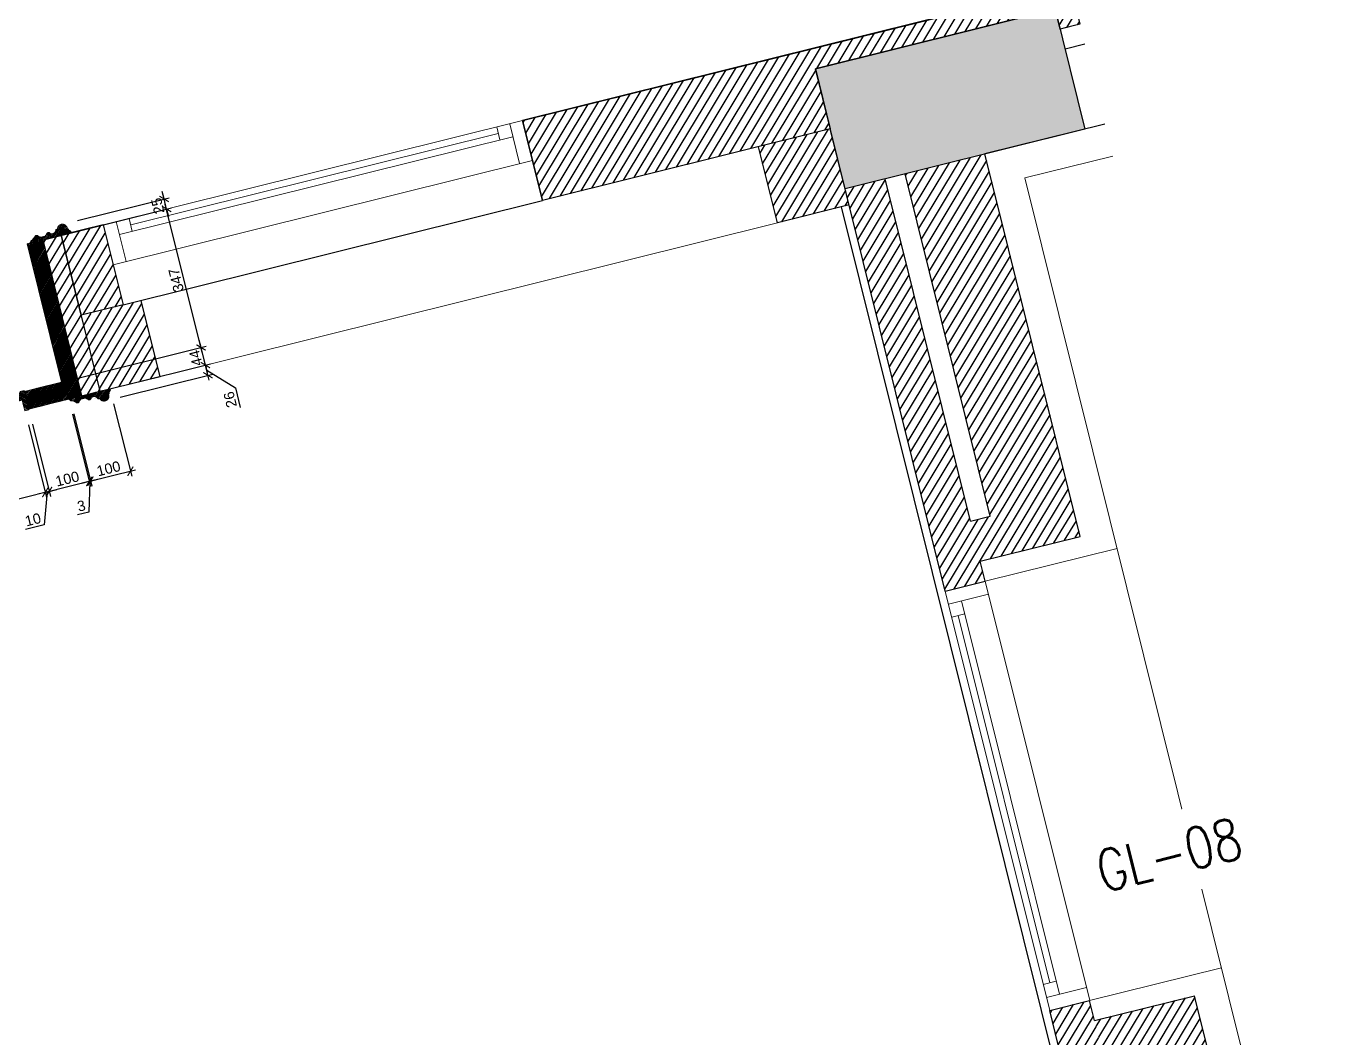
# Model space of a CAD drawing. Header units: inches. Extents: x 122939 to 389145, y 29603 to 574065.
# Drawn here: x 328698 to 331855, y 500037 to 502496 of the extents above; entities that cross this region are included whole.
import ezdxf
from ezdxf.enums import TextEntityAlignment as Align

# ---------------------------------------------------------------- set-up
doc = ezdxf.new("R2010")
doc.units = ezdxf.units.IN
doc.header["$MEASUREMENT"] = 0
doc.set_wipeout_variables(frame=1)
for name, color, linetype, lineweight in [('A-GLAZ', 134, 'Continuous', 18), ('A-GLAZ-IDEN', 3, 'Continuous', 18), ('A-WALL-TILE', 8, 'Continuous', 9), ('GRC', 41, 'Continuous', 0), ('GRC Hatch', 253, 'Continuous', 0)]:
    doc.layers.add(name, color=color, linetype=linetype, lineweight=lineweight)
for name, color, linetype in [('A-Plaster', 2, 'Continuous'), ('A-WALL', 7, 'Continuous'), ('column', 3, 'Continuous'), ('CQ Wall hatch_CHB', 8, 'Continuous'), ('DETAIL', 1, 'Continuous')]:
    doc.layers.add(name, color=color, linetype=linetype)
doc.styles.add('DA-dim', font='arial.ttf')
doc.styles.add('TXT2', font='romans.shx', dxfattribs={"width": 0.9})
doc.dimstyles.new('DA-10', dxfattribs={"dimtxt": 25, "dimasz": 18.75, "dimexe": 12.5, "dimexo": 37.5, "dimgap": 6.25, "dimtad": 1, "dimdec": 0, "dimdsep": 46, "dimtxsty": 'DA-dim', "dimblk": 'ARCHTICK', "dimcen": 0, "dimdle": 12.5, "dimadec": 0, "dimazin": 0, "dimtfac": 1, "dimtdec": 0, "dimtix": 1, "dimtmove": 2, "dimatfit": 3, "dimfxl": 1, "dimarcsym": 0})
pattern_1 = [(225, (-40481.279, -100842.32), (13.258252, -13.258252), [])]
pattern_2 = [(135, (-4101.4994, -5827.568), (-1.76776695, -1.76776695), [])]

# ---------------------------------------------------------------- blocks, each defined once
blk = doc.blocks.new('TAG-WIN')
at = {"color": 1}
blk.add_wipeout([(-3.341, 0), (3.341, 0), (4.504, 2.013), (3.341, 4), (-3.341, 4), (-4.496, 2)], dxfattribs=at)
at = {"color": 2, "style": 'TXT2', "width": 0.8}
blk.add_attdef('AW01', text='', height=2, dxfattribs=at).set_placement((0, 2), align=Align.MIDDLE)
blk = doc.blocks.new('A$C419e398c')
at = {"lineweight": 0}
h = blk.add_hatch(dxfattribs=at)
h.set_pattern_fill('ANSI31', color=8, scale=20)
h.set_pattern_definition([(45, (-3359.5162, -5827.568), (-1.76776695, 1.76776695), [])])
h.paths.add_polyline_path([(3376.7, 380.3), (3378.7, 380.3, 0.414214), (3386.7, 372.3), (3386.7, 370.3), (3396.7, 370.3), (3396.7, 418.3), (3386.7, 418.3), (3386.7, 391.3), (3376.7, 391.3)])
h = blk.add_hatch(dxfattribs=at)
h.set_pattern_fill('ANSI31', color=8, scale=20, angle=90)
h.set_pattern_definition(pattern_2)
h.paths.add_polyline_path([(3496.7, 416.3), (3396.7, 416.3), (3396.7, 372.3), (3496.7, 372.3)])
h = blk.add_hatch(dxfattribs=at)
h.set_pattern_fill('ANSI31', color=8, scale=20, angle=90)
h.set_pattern_definition(pattern_2)
h.paths.add_polyline_path([(3530, 416.3), (3496.7, 416.3), (3496.7, 372.3), (3490, 372.3), (3490, 25.6), (3530, 25.6)])
h = blk.add_hatch(dxfattribs=at)
h.set_pattern_fill('ANSI31', color=8, scale=20, angle=90)
h.set_pattern_definition(pattern_2)
edge = h.paths.add_edge_path()
edge.add_line((3500, 421.1), (3500, 416.3))
edge.add_line((3500, 416.3), (3600, 416.3))
edge.add_line((3600, 416.3), (3600, 420.9))
edge.add_line((3600, 420.9), (3599.9, 420.9))
edge.add_line((3599.9, 420.9), (3599.8, 420.9))
edge.add_line((3599.8, 420.9), (3599.7, 420.9))
edge.add_line((3599.7, 420.9), (3599.6, 420.9))
edge.add_line((3599.6, 420.9), (3599.5, 420.9))
edge.add_line((3599.5, 420.9), (3599.4, 420.9))
edge.add_line((3599.4, 420.9), (3599.3, 421))
edge.add_line((3599.3, 421), (3599.2, 421))
edge.add_line((3599.2, 421), (3599.1, 421))
edge.add_line((3599.1, 421), (3598.9, 421.1))
edge.add_line((3598.9, 421.1), (3598.8, 421.1))
edge.add_line((3598.8, 421.1), (3598.7, 421.2))
edge.add_line((3598.7, 421.2), (3598.6, 421.2))
edge.add_line((3598.6, 421.2), (3598.5, 421.3))
edge.add_line((3598.5, 421.3), (3598.4, 421.3))
edge.add_line((3598.4, 421.3), (3598.3, 421.4))
edge.add_line((3598.3, 421.4), (3598.2, 421.4))
edge.add_line((3598.2, 421.4), (3598.1, 421.5))
edge.add_line((3598.1, 421.5), (3598.1, 421.6))
edge.add_line((3598.1, 421.6), (3598, 421.7))
edge.add_line((3598, 421.7), (3597.9, 421.7))
edge.add_line((3597.9, 421.7), (3597.8, 421.8))
edge.add_line((3597.8, 421.8), (3597.7, 421.9))
edge.add_line((3597.7, 421.9), (3597.6, 422))
edge.add_line((3597.6, 422), (3597.5, 422.1))
edge.add_line((3597.5, 422.1), (3597.4, 422.2))
edge.add_line((3597.4, 422.2), (3597.3, 422.3))
edge.add_line((3597.3, 422.3), (3597.2, 422.4))
edge.add_line((3597.2, 422.4), (3597.2, 422.5))
edge.add_line((3597.2, 422.5), (3597.1, 422.6))
edge.add_line((3597.1, 422.6), (3597, 422.7))
edge.add_line((3597, 422.7), (3596.9, 422.8))
edge.add_line((3596.9, 422.8), (3596.9, 422.9))
edge.add_line((3596.9, 422.9), (3596.8, 423))
edge.add_line((3596.8, 423), (3596.7, 423.1))
edge.add_line((3596.7, 423.1), (3596.6, 423.3))
edge.add_line((3596.6, 423.3), (3596.6, 423.4))
edge.add_line((3596.6, 423.4), (3596.5, 423.5))
edge.add_line((3596.5, 423.5), (3596.5, 423.7))
edge.add_line((3596.5, 423.7), (3596.4, 423.8))
edge.add_line((3596.4, 423.8), (3596.3, 423.9))
edge.add_line((3596.3, 423.9), (3596.3, 424.1))
edge.add_line((3596.3, 424.1), (3596.2, 424.2))
edge.add_line((3596.2, 424.2), (3596.2, 424.3))
edge.add_line((3596.2, 424.3), (3596.1, 424.5))
edge.add_line((3596.1, 424.5), (3596.1, 424.6))
edge.add_line((3596.1, 424.6), (3596, 424.8))
edge.add_line((3596, 424.8), (3596, 424.9))
edge.add_line((3596, 424.9), (3596, 425.1))
edge.add_line((3596, 425.1), (3595.9, 425.2))
edge.add_line((3595.9, 425.2), (3595.9, 425.4))
edge.add_line((3595.9, 425.4), (3595.9, 425.5))
edge.add_line((3595.9, 425.5), (3595.8, 425.7))
edge.add_line((3595.8, 425.7), (3595.8, 425.8))
edge.add_line((3595.8, 425.8), (3595.8, 426))
edge.add_line((3595.8, 426), (3595.7, 426.1))
edge.add_line((3595.7, 426.1), (3595.7, 426.3))
edge.add_line((3595.7, 426.3), (3595.7, 426.5))
edge.add_line((3595.7, 426.5), (3595.7, 426.6))
edge.add_line((3595.7, 426.6), (3595.7, 426.8))
edge.add_line((3595.7, 426.8), (3595.7, 426.9))
edge.add_line((3595.7, 426.9), (3595.7, 427.1))
edge.add_line((3595.7, 427.1), (3595.7, 427.3))
edge.add_line((3595.7, 427.3), (3595.7, 427.4))
edge.add_line((3595.7, 427.4), (3593.3, 427.4))
edge.add_arc((3581.8, 430), 11.9, 347.2836, 526.0538)
edge.add_line((3570.2, 432.9), (3566.1, 432.9))
edge.add_arc((3555.4, 436), 11.2, 247.5451, 343.884, ccw=False)
edge.add_arc((3546, 425.1), 5.15, 6.0441, 173.9557)
edge.add_line((3540.9, 425.7), (3538.5, 425.7))
edge.add_line((3538.5, 425.7), (3538.5, 425.5))
edge.add_line((3538.5, 425.5), (3538.4, 425.3))
edge.add_line((3538.4, 425.3), (3538.4, 425))
edge.add_line((3538.4, 425), (3538.3, 424.8))
edge.add_line((3538.3, 424.8), (3538.2, 424.7))
edge.add_line((3538.2, 424.7), (3538.2, 424.5))
edge.add_line((3538.2, 424.5), (3538, 424.3))
edge.add_line((3538, 424.3), (3537.9, 424.1))
edge.add_line((3537.9, 424.1), (3537.8, 424))
edge.add_line((3537.8, 424), (3537.6, 423.8))
edge.add_line((3537.6, 423.8), (3537.5, 423.7))
edge.add_line((3537.5, 423.7), (3537.3, 423.6))
edge.add_line((3537.3, 423.6), (3537.1, 423.5))
edge.add_line((3537.1, 423.5), (3536.9, 423.4))
edge.add_line((3536.9, 423.4), (3536.7, 423.4))
edge.add_line((3536.7, 423.4), (3536.5, 423.3))
edge.add_line((3536.5, 423.3), (3536.3, 423.3))
edge.add_line((3536.3, 423.3), (3536.1, 423.3))
edge.add_line((3536.1, 423.3), (3526.1, 423.3))
edge.add_line((3526.1, 423.3), (3525.9, 423.3))
edge.add_line((3525.9, 423.3), (3525.7, 423.3))
edge.add_line((3525.7, 423.3), (3525.5, 423.4))
edge.add_line((3525.5, 423.4), (3525.3, 423.4))
edge.add_line((3525.3, 423.4), (3525.1, 423.5))
edge.add_line((3525.1, 423.5), (3524.9, 423.6))
edge.add_line((3524.9, 423.6), (3524.7, 423.7))
edge.add_line((3524.7, 423.7), (3524.6, 423.8))
edge.add_line((3524.6, 423.8), (3524.4, 424))
edge.add_line((3524.4, 424), (3524.3, 424.1))
edge.add_line((3524.3, 424.1), (3524.2, 424.3))
edge.add_line((3524.2, 424.3), (3524.1, 424.5))
edge.add_line((3524.1, 424.5), (3524, 424.7))
edge.add_line((3524, 424.7), (3523.9, 424.8))
edge.add_line((3523.9, 424.8), (3523.8, 425))
edge.add_line((3523.8, 425), (3523.8, 425.3))
edge.add_line((3523.8, 425.3), (3523.7, 425.5))
edge.add_line((3523.7, 425.5), (3523.7, 425.7))
edge.add_line((3523.7, 425.7), (3521.4, 425.7))
edge.add_line((3521.4, 425.7), (3521.3, 426))
edge.add_line((3521.3, 426), (3521.3, 426.3))
edge.add_line((3521.3, 426.3), (3521.2, 426.6))
edge.add_line((3521.2, 426.6), (3521.1, 426.9))
edge.add_line((3521.1, 426.9), (3521, 427.2))
edge.add_line((3521, 427.2), (3520.8, 427.5))
edge.add_line((3520.8, 427.5), (3520.7, 427.8))
edge.add_line((3520.7, 427.8), (3520.5, 428))
edge.add_line((3520.5, 428), (3520.3, 428.3))
edge.add_line((3520.3, 428.3), (3520, 428.6))
edge.add_line((3520, 428.6), (3519.8, 428.8))
edge.add_line((3519.8, 428.8), (3519.6, 429.1))
edge.add_line((3519.6, 429.1), (3519.3, 429.3))
edge.add_line((3519.3, 429.3), (3519, 429.5))
edge.add_line((3519, 429.5), (3518.7, 429.6))
edge.add_line((3518.7, 429.6), (3518.4, 429.8))
edge.add_line((3518.4, 429.8), (3518.1, 429.9))
edge.add_line((3518.1, 429.9), (3517.8, 430))
edge.add_line((3517.8, 430), (3517.5, 430.1))
edge.add_line((3517.5, 430.1), (3517.2, 430.2))
edge.add_line((3517.2, 430.2), (3516.8, 430.2))
edge.add_line((3516.8, 430.2), (3516.5, 430.3))
edge.add_line((3516.5, 430.3), (3516.2, 430.3))
edge.add_line((3516.2, 430.3), (3515.9, 430.3))
edge.add_line((3515.9, 430.3), (3515.6, 430.2))
edge.add_line((3515.6, 430.2), (3515.3, 430.2))
edge.add_line((3515.3, 430.2), (3515, 430.1))
edge.add_line((3515, 430.1), (3514.7, 430))
edge.add_line((3514.7, 430), (3514.4, 429.9))
edge.add_line((3514.4, 429.9), (3514.1, 429.8))
edge.add_line((3514.1, 429.8), (3513.8, 429.6))
edge.add_line((3513.8, 429.6), (3513.5, 429.5))
edge.add_line((3513.5, 429.5), (3513.2, 429.3))
edge.add_line((3513.2, 429.3), (3512.9, 429.1))
edge.add_line((3512.9, 429.1), (3512.7, 428.8))
edge.add_line((3512.7, 428.8), (3512.4, 428.6))
edge.add_line((3512.4, 428.6), (3512.2, 428.3))
edge.add_line((3512.2, 428.3), (3512, 428))
edge.add_line((3512, 428), (3511.8, 427.8))
edge.add_line((3511.8, 427.8), (3511.7, 427.5))
edge.add_line((3511.7, 427.5), (3511.5, 427.2))
edge.add_line((3511.5, 427.2), (3511.4, 426.9))
edge.add_line((3511.4, 426.9), (3511.3, 426.6))
edge.add_line((3511.3, 426.6), (3511.2, 426.3))
edge.add_line((3511.2, 426.3), (3511.2, 426))
edge.add_line((3511.2, 426), (3511.1, 425.7))
edge.add_line((3511.1, 425.7), (3508.7, 425.7))
edge.add_line((3508.7, 425.7), (3508.4, 425.2))
edge.add_line((3508.4, 425.2), (3508, 424.7))
edge.add_line((3508, 424.7), (3507.6, 424.3))
edge.add_line((3507.6, 424.3), (3507.2, 423.9))
edge.add_line((3507.2, 423.9), (3506.7, 423.5))
edge.add_line((3506.7, 423.5), (3506.2, 423.1))
edge.add_line((3506.2, 423.1), (3505.7, 422.8))
edge.add_line((3505.7, 422.8), (3505.2, 422.5))
edge.add_line((3505.2, 422.5), (3504.6, 422.2))
edge.add_line((3504.6, 422.2), (3504.1, 422))
edge.add_line((3504.1, 422), (3503.5, 421.7))
edge.add_line((3503.5, 421.7), (3502.9, 421.6))
edge.add_line((3502.9, 421.6), (3502.3, 421.4))
edge.add_line((3502.3, 421.4), (3501.8, 421.3))
edge.add_line((3501.8, 421.3), (3501.2, 421.2))
edge.add_line((3501.2, 421.2), (3500.6, 421.2))
edge.add_line((3500.6, 421.2), (3500, 421.1))
h = blk.add_hatch(dxfattribs=at)
h.set_pattern_fill('ANSI31', color=8, scale=20, angle=90)
h.set_pattern_definition([(135, (-4101.4994, -5586.887), (-1.76776695, -1.76776695), [])])
edge = h.paths.add_edge_path()
edge.add_line((3500, 20.8), (3500, 25.6))
edge.add_line((3500, 25.6), (3600, 25.6))
edge.add_line((3600, 25.6), (3600, 21))
edge.add_line((3600, 21), (3599.9, 21))
edge.add_line((3599.9, 21), (3599.8, 21))
edge.add_line((3599.8, 21), (3599.7, 21))
edge.add_line((3599.7, 21), (3599.6, 21))
edge.add_line((3599.6, 21), (3599.5, 21))
edge.add_line((3599.5, 21), (3599.4, 21))
edge.add_line((3599.4, 21), (3599.3, 20.9))
edge.add_line((3599.3, 20.9), (3599.2, 20.9))
edge.add_line((3599.2, 20.9), (3599, 20.9))
edge.add_line((3599, 20.9), (3598.9, 20.8))
edge.add_line((3598.9, 20.8), (3598.8, 20.8))
edge.add_line((3598.8, 20.8), (3598.7, 20.7))
edge.add_line((3598.7, 20.7), (3598.6, 20.7))
edge.add_line((3598.6, 20.7), (3598.5, 20.6))
edge.add_line((3598.5, 20.6), (3598.4, 20.6))
edge.add_line((3598.4, 20.6), (3598.3, 20.5))
edge.add_line((3598.3, 20.5), (3598.2, 20.5))
edge.add_line((3598.2, 20.5), (3598.1, 20.4))
edge.add_line((3598.1, 20.4), (3598, 20.3))
edge.add_line((3598, 20.3), (3598, 20.3))
edge.add_line((3598, 20.3), (3597.9, 20.2))
edge.add_line((3597.9, 20.2), (3597.8, 20.1))
edge.add_line((3597.8, 20.1), (3597.7, 20))
edge.add_line((3597.7, 20), (3597.6, 19.9))
edge.add_line((3597.6, 19.9), (3597.5, 19.8))
edge.add_line((3597.5, 19.8), (3597.4, 19.7))
edge.add_line((3597.4, 19.7), (3597.3, 19.6))
edge.add_line((3597.3, 19.6), (3597.2, 19.5))
edge.add_line((3597.2, 19.5), (3597.2, 19.4))
edge.add_line((3597.2, 19.4), (3597.1, 19.3))
edge.add_line((3597.1, 19.3), (3597, 19.2))
edge.add_line((3597, 19.2), (3596.9, 19.1))
edge.add_line((3596.9, 19.1), (3596.9, 19))
edge.add_line((3596.9, 19), (3596.8, 18.9))
edge.add_line((3596.8, 18.9), (3596.7, 18.8))
edge.add_line((3596.7, 18.8), (3596.6, 18.6))
edge.add_line((3596.6, 18.6), (3596.6, 18.5))
edge.add_line((3596.6, 18.5), (3596.5, 18.4))
edge.add_line((3596.5, 18.4), (3596.5, 18.3))
edge.add_line((3596.5, 18.3), (3596.4, 18.1))
edge.add_line((3596.4, 18.1), (3596.3, 18))
edge.add_line((3596.3, 18), (3596.3, 17.8))
edge.add_line((3596.3, 17.8), (3596.2, 17.7))
edge.add_line((3596.2, 17.7), (3596.2, 17.6))
edge.add_line((3596.2, 17.6), (3596.1, 17.4))
edge.add_line((3596.1, 17.4), (3596.1, 17.3))
edge.add_line((3596.1, 17.3), (3596, 17.1))
edge.add_line((3596, 17.1), (3596, 17))
edge.add_line((3596, 17), (3596, 16.8))
edge.add_line((3596, 16.8), (3595.9, 16.7))
edge.add_line((3595.9, 16.7), (3595.9, 16.5))
edge.add_line((3595.9, 16.5), (3595.8, 16.4))
edge.add_line((3595.8, 16.4), (3595.8, 16.2))
edge.add_line((3595.8, 16.2), (3595.8, 16.1))
edge.add_line((3595.8, 16.1), (3595.8, 15.9))
edge.add_line((3595.8, 15.9), (3595.7, 15.8))
edge.add_line((3595.7, 15.8), (3595.7, 15.6))
edge.add_line((3595.7, 15.6), (3595.7, 15.4))
edge.add_line((3595.7, 15.4), (3595.7, 15.3))
edge.add_line((3595.7, 15.3), (3595.7, 15.1))
edge.add_line((3595.7, 15.1), (3595.7, 15))
edge.add_line((3595.7, 15), (3595.7, 14.8))
edge.add_line((3595.7, 14.8), (3595.7, 14.7))
edge.add_line((3595.7, 14.7), (3595.7, 14.5))
edge.add_line((3595.7, 14.5), (3593.3, 14.5))
edge.add_arc((3581.8, 11.9), 11.9, -166.054, 12.7162, ccw=False)
edge.add_line((3570.2, 9), (3566.1, 9))
edge.add_arc((3555.4, 5.9), 11.2, 16.1158, 112.4547)
edge.add_arc((3546, 16.8), 5.15, 186.0441, 353.9557, ccw=False)
edge.add_line((3540.8, 16.2), (3538.5, 16.2))
edge.add_line((3538.5, 16.2), (3538.5, 16.4))
edge.add_line((3538.5, 16.4), (3538.4, 16.7))
edge.add_line((3538.4, 16.7), (3538.4, 16.9))
edge.add_line((3538.4, 16.9), (3538.3, 17.1))
edge.add_line((3538.3, 17.1), (3538.2, 17.3))
edge.add_line((3538.2, 17.3), (3538.2, 17.4))
edge.add_line((3538.2, 17.4), (3538, 17.6))
edge.add_line((3538, 17.6), (3537.9, 17.8))
edge.add_line((3537.9, 17.8), (3537.8, 17.9))
edge.add_line((3537.8, 17.9), (3537.6, 18.1))
edge.add_line((3537.6, 18.1), (3537.5, 18.2))
edge.add_line((3537.5, 18.2), (3537.3, 18.3))
edge.add_line((3537.3, 18.3), (3537.1, 18.4))
edge.add_line((3537.1, 18.4), (3536.9, 18.5))
edge.add_line((3536.9, 18.5), (3536.7, 18.5))
edge.add_line((3536.7, 18.5), (3536.5, 18.6))
edge.add_line((3536.5, 18.6), (3536.3, 18.6))
edge.add_line((3536.3, 18.6), (3536.1, 18.6))
edge.add_line((3536.1, 18.6), (3526.1, 18.6))
edge.add_line((3526.1, 18.6), (3525.9, 18.6))
edge.add_line((3525.9, 18.6), (3525.7, 18.6))
edge.add_line((3525.7, 18.6), (3525.5, 18.5))
edge.add_line((3525.5, 18.5), (3525.3, 18.5))
edge.add_line((3525.3, 18.5), (3525.1, 18.4))
edge.add_line((3525.1, 18.4), (3524.9, 18.3))
edge.add_line((3524.9, 18.3), (3524.7, 18.2))
edge.add_line((3524.7, 18.2), (3524.6, 18.1))
edge.add_line((3524.6, 18.1), (3524.4, 17.9))
edge.add_line((3524.4, 17.9), (3524.3, 17.8))
edge.add_line((3524.3, 17.8), (3524.2, 17.6))
edge.add_line((3524.2, 17.6), (3524.1, 17.4))
edge.add_line((3524.1, 17.4), (3524, 17.3))
edge.add_line((3524, 17.3), (3523.9, 17.1))
edge.add_line((3523.9, 17.1), (3523.8, 16.9))
edge.add_line((3523.8, 16.9), (3523.8, 16.7))
edge.add_line((3523.8, 16.7), (3523.7, 16.4))
edge.add_line((3523.7, 16.4), (3523.7, 16.2))
edge.add_line((3523.7, 16.2), (3521.4, 16.2))
edge.add_line((3521.4, 16.2), (3521.3, 15.9))
edge.add_line((3521.3, 15.9), (3521.3, 15.6))
edge.add_line((3521.3, 15.6), (3521.2, 15.3))
edge.add_line((3521.2, 15.3), (3521.1, 15))
edge.add_line((3521.1, 15), (3521, 14.7))
edge.add_line((3521, 14.7), (3520.8, 14.4))
edge.add_line((3520.8, 14.4), (3520.7, 14.1))
edge.add_line((3520.7, 14.1), (3520.5, 13.9))
edge.add_line((3520.5, 13.9), (3520.3, 13.6))
edge.add_line((3520.3, 13.6), (3520, 13.3))
edge.add_line((3520, 13.3), (3519.8, 13.1))
edge.add_line((3519.8, 13.1), (3519.6, 12.8))
edge.add_line((3519.6, 12.8), (3519.3, 12.6))
edge.add_line((3519.3, 12.6), (3519, 12.4))
edge.add_line((3519, 12.4), (3518.7, 12.3))
edge.add_line((3518.7, 12.3), (3518.4, 12.1))
edge.add_line((3518.4, 12.1), (3518.1, 12))
edge.add_line((3518.1, 12), (3517.8, 11.9))
edge.add_line((3517.8, 11.9), (3517.5, 11.8))
edge.add_line((3517.5, 11.8), (3517.2, 11.7))
edge.add_line((3517.2, 11.7), (3516.8, 11.7))
edge.add_line((3516.8, 11.7), (3516.5, 11.6))
edge.add_line((3516.5, 11.6), (3516.2, 11.6))
edge.add_line((3516.2, 11.6), (3515.9, 11.6))
edge.add_line((3515.9, 11.6), (3515.6, 11.7))
edge.add_line((3515.6, 11.7), (3515.3, 11.7))
edge.add_line((3515.3, 11.7), (3515, 11.8))
edge.add_line((3515, 11.8), (3514.7, 11.9))
edge.add_line((3514.7, 11.9), (3514.4, 12))
edge.add_line((3514.4, 12), (3514.1, 12.1))
edge.add_line((3514.1, 12.1), (3513.8, 12.3))
edge.add_line((3513.8, 12.3), (3513.5, 12.4))
edge.add_line((3513.5, 12.4), (3513.2, 12.6))
edge.add_line((3513.2, 12.6), (3512.9, 12.8))
edge.add_line((3512.9, 12.8), (3512.7, 13.1))
edge.add_line((3512.7, 13.1), (3512.4, 13.3))
edge.add_line((3512.4, 13.3), (3512.2, 13.6))
edge.add_line((3512.2, 13.6), (3512, 13.9))
edge.add_line((3512, 13.9), (3511.8, 14.1))
edge.add_line((3511.8, 14.1), (3511.7, 14.4))
edge.add_line((3511.7, 14.4), (3511.5, 14.7))
edge.add_line((3511.5, 14.7), (3511.4, 15))
edge.add_line((3511.4, 15), (3511.3, 15.3))
edge.add_line((3511.3, 15.3), (3511.2, 15.6))
edge.add_line((3511.2, 15.6), (3511.1, 15.9))
edge.add_line((3511.1, 15.9), (3511.1, 16.2))
edge.add_line((3511.1, 16.2), (3508.7, 16.2))
edge.add_line((3508.7, 16.2), (3508.4, 16.7))
edge.add_line((3508.4, 16.7), (3508, 17.2))
edge.add_line((3508, 17.2), (3507.6, 17.6))
edge.add_line((3507.6, 17.6), (3507.2, 18))
edge.add_line((3507.2, 18), (3506.7, 18.4))
edge.add_line((3506.7, 18.4), (3506.2, 18.8))
edge.add_line((3506.2, 18.8), (3505.7, 19.1))
edge.add_line((3505.7, 19.1), (3505.2, 19.4))
edge.add_line((3505.2, 19.4), (3504.6, 19.7))
edge.add_line((3504.6, 19.7), (3504.1, 19.9))
edge.add_line((3504.1, 19.9), (3503.5, 20.2))
edge.add_line((3503.5, 20.2), (3502.9, 20.3))
edge.add_line((3502.9, 20.3), (3502.3, 20.5))
edge.add_line((3502.3, 20.5), (3501.8, 20.6))
edge.add_line((3501.8, 20.6), (3501.2, 20.7))
edge.add_line((3501.2, 20.7), (3500.6, 20.7))
edge.add_line((3500.6, 20.7), (3500, 20.8))
at = {"color": 0, "lineweight": -2, "elevation": 0}
blk.add_lwpolyline([(3386.7, 418.3), (3396.7, 418.3), (3396.7, 370.3), (3386.7, 370.3), (3386.7, 372.3, -0.414214), (3378.7, 380.3), (3376.7, 380.3), (3376.7, 391.3), (3386.7, 391.3), (3386.7, 418.3)], format="xyb", dxfattribs=at)
for points in [[(3496.7, 416.3), (3396.7, 416.3), (3396.7, 372.3), (3496.7, 372.3), (3496.7, 416.3)], [(3530, 416.3), (3496.7, 416.3), (3496.7, 372.3), (3490, 372.3), (3490, 25.6), (3530, 25.6), (3530, 416.3)]]:
    blk.add_lwpolyline(points, dxfattribs=at)
at = {"color": 0, "lineweight": -2}
for points in [[(3593.3, 427.4, 0), (3594.3, 431.5, 0), (3592.5, 438, 0), (3586.5, 441.1, 0), (3584.5, 441.6, 0), (3577.8, 443.2, 0), (3571.9, 439.6, 0), (3570.2, 432.9, 0), (3568.9, 432.9, 0), (3567.5, 432.9, 0), (3566.1, 432.9, 0), (3565.2, 429.8, 0), (3563.1, 427.3, 0), (3560.2, 425.9, 0), (3557.3, 424.5, 0), (3554.1, 424.4, 0), (3551.1, 425.7, 0), (3550.8, 428.4, 0), (3548.7, 430.3, 0), (3546, 430.3, 0), (3543.2, 430.3, 0), (3541.1, 428.4, 0), (3540.8, 425.7, 0), (3540.1, 425.7, 0), (3539.3, 425.7, 0), (3538.5, 425.7, 0), (3538.5, 425, 0), (3538.2, 424.4, 0), (3537.8, 424, 0), (3537.3, 423.5, 0), (3536.7, 423.3, 0), (3536.1, 423.3, 0), (3532.8, 423.3, 0), (3529.4, 423.3, 0), (3526.1, 423.3, 0), (3525.5, 423.3, 0), (3524.9, 423.5, 0), (3524.4, 424, 0), (3524, 424.4, 0), (3523.7, 425, 0), (3523.7, 425.7, 0), (3522.9, 425.7, 0), (3522.2, 425.7, 0), (3521.4, 425.7, 0), (3521.1, 428.4, 0), (3519, 430.3, 0), (3516.2, 430.3, 0), (3513.5, 430.3, 0), (3511.4, 428.4, 0), (3511.1, 425.7, 0), (3510.3, 425.7, 0), (3509.5, 425.7, 0), (3508.7, 425.7, 0), (3506.7, 422.8, 0), (3503.5, 421.1, 0), (3500, 421.1, 0), (3500, 419.5, 0), (3500, 417.9, 0), (3500, 416.3, 0), (3533.3, 416.3, 0), (3566.7, 416.3, 0), (3600, 416.3, 0), (3600, 417.8, 0), (3600, 419.3, 0), (3600, 420.9, 0), (3597.5, 420.9, 0), (3595.7, 423.6, 0), (3595.7, 427.4, 0), (3594.9, 427.4, 0), (3594.1, 427.4, 0), (3593.3, 427.4, 0)], [(3593.3, 14.5, 0), (3594.3, 10.4, 0), (3592.5, 3.9, 0), (3586.5, 0.8, 0), (3584.5, 0.3, 0), (3577.8, -1.3, 0), (3571.9, 2.3, 0), (3570.2, 9, 0), (3568.9, 9, 0), (3567.5, 9, 0), (3566.1, 9, 0), (3565.2, 12.1, 0), (3563.1, 14.6, 0), (3560.2, 16, 0), (3557.3, 17.4, 0), (3554.1, 17.5, 0), (3551.1, 16.2, 0), (3550.8, 13.5, 0), (3548.7, 11.6, 0), (3546, 11.6, 0), (3543.2, 11.6, 0), (3541.1, 13.5, 0), (3540.8, 16.2, 0), (3540.1, 16.2, 0), (3539.3, 16.2, 0), (3538.5, 16.2, 0), (3538.5, 16.9, 0), (3538.2, 17.5, 0), (3537.8, 17.9, 0), (3537.3, 18.4, 0), (3536.7, 18.6, 0), (3536.1, 18.6, 0), (3532.8, 18.6, 0), (3529.4, 18.6, 0), (3526.1, 18.6, 0), (3525.5, 18.6, 0), (3524.9, 18.4, 0), (3524.4, 17.9, 0), (3524, 17.5, 0), (3523.7, 16.9, 0), (3523.7, 16.2, 0), (3522.9, 16.2, 0), (3522.2, 16.2, 0), (3521.4, 16.2, 0), (3521.1, 13.5, 0), (3519, 11.6, 0), (3516.2, 11.6, 0), (3513.5, 11.6, 0), (3511.4, 13.5, 0), (3511.1, 16.2, 0), (3510.3, 16.2, 0), (3509.5, 16.2, 0), (3508.7, 16.2, 0), (3506.7, 19.1, 0), (3503.5, 20.8, 0), (3500, 20.8, 0), (3500, 22.4, 0), (3500, 24, 0), (3500, 25.6, 0), (3533.3, 25.6, 0), (3566.7, 25.6, 0), (3600, 25.6, 0), (3600, 24.1, 0), (3600, 22.6, 0), (3600, 21, 0), (3597.5, 21, 0), (3595.7, 18.3, 0), (3595.7, 14.5, 0), (3594.9, 14.5, 0), (3594.1, 14.5, 0), (3593.3, 14.5, 0)]]:
    blk.add_rational_spline(points, [1, 0.873715131819, 0.807260537943, 0.933545406124, 1, 0.807260537943, 0.807260537943, 1, 1, 1, 1, 0.941962002808, 0.941962002808, 1, 0.941962002808, 0.941962002808, 1, 0.828935297383, 0.828935297383, 1, 0.828935297383, 0.828935297383, 1, 1, 1, 1, 0.949253021629, 0.949253021629, 1, 0.949253021629, 0.949253021629, 1, 1, 1, 1, 0.949253021629, 0.949253021629, 1, 0.949253021629, 0.949253021629, 1, 1, 1, 1, 0.828935297383, 0.828935297383, 1, 0.828935297383, 0.828935297383, 1, 1, 1, 1, 0.925454229704, 0.925454229704, 1, 1, 1, 1, 1, 1, 1, 1, 1, 1, 0.804737854124, 0.804737854124, 1, 1, 1, 1], degree=3, knots=[0, 0, 0, 0, 1.02217, 1.560065, 1.560065, 1.560065, 3.120129, 3.120129, 3.120129, 7.226599, 7.226599, 7.226599, 8.067314, 8.067314, 8.067314, 8.90803, 8.90803, 8.90803, 10.373334, 10.373334, 10.373334, 11.838639, 11.838639, 11.838639, 12.838639, 12.838639, 12.838639, 13.624038, 13.624038, 13.624038, 14.409436, 14.409436, 14.409436, 15.409436, 15.409436, 15.409436, 16.194834, 16.194834, 16.194834, 16.980232, 16.980232, 16.980232, 17.980232, 17.980232, 17.980232, 19.445537, 19.445537, 19.445537, 20.910842, 20.910842, 20.910842, 21.910842, 21.910842, 21.910842, 22.865691, 22.865691, 22.865691, 23.865691, 23.865691, 23.865691, 24.865691, 24.865691, 24.865691, 25.865691, 25.865691, 25.865691, 27.436487, 27.436487, 27.436487, 28.436487, 28.436487, 28.436487, 28.436487], dxfattribs=at)
blk = doc.blocks.new('floor plan')
at = {"layer": 'CQ Wall hatch_CHB'}
h = blk.add_hatch(dxfattribs=at)
h.set_pattern_fill('ANSI31', color=8, scale=150, angle=166.0286)
h.set_pattern_definition([(225, (-96401.159, -17863.648), (13.258252, -13.258252), [])])
h.paths.add_polyline_path([(-1761.9, -177.9), (-1806.4, -177.9), (-1806.4, -568.6), (-1761.9, -568.6)])
h.paths.add_polyline_path([(1743.6, -177.9), (1698.1, -177.9), (1698.1, -568.6), (1743.6, -568.6), (1743.6, -373.2)])
h = blk.add_hatch(dxfattribs=at)
h.set_pattern_fill('ANSI31', color=8, scale=150, angle=166.0286)
h.set_pattern_definition(pattern_1)
h.paths.add_polyline_path([(1743.6, -177.9), (1848.3, -177.9), (1848.3, -377.9), (1743.6, -377.9)])
h = blk.add_hatch(dxfattribs=at)
h.set_pattern_fill('ANSI31', color=8, scale=150, angle=166.0286)
h.set_pattern_definition(pattern_1)
h.paths.add_polyline_path([(2898.3, -377.9), (2898.3, -177.9), (4268.3, -177.9), (4268.3, -277.9), (4218.3, -277.9), (4218.3, -227.9), (3618.6, -227.9), (3618.3, -377.9)])
h = blk.add_hatch(dxfattribs=at)
h.set_pattern_fill('ANSI31', color=8, scale=150, angle=166.0286)
h.set_pattern_definition([(225, (-89280.896, -17863.65), (13.258252, -13.258252), [])])
h.paths.add_polyline_path([(3438.6, -377.9), (3618.6, -377.9), (3618.6, -568.6), (3438.6, -568.6)])
h = blk.add_hatch(dxfattribs=at)
h.set_pattern_fill('ANSI31', color=8, scale=150, angle=166.0286)
h.set_pattern_definition([(225, (-67260.301, -17863.648), (13.258252, -13.258252), [])])
h.paths.add_polyline_path([(1743.6, -379.2), (1893.6, -379.2), (1893.6, -568.6), (1743.6, -568.6)])
h = blk.add_hatch(dxfattribs=at)
h.set_pattern_fill('ANSI31,_O', color=8, scale=150, angle=166.0286)
h.set_pattern_definition([(225, (-40481.279, -100842.32), (13.258252, -13.258252), [])])
h.paths.add_polyline_path([(3768.6, -1485.5), (3968.6, -1485.5), (3968.6, -527.9), (3768.6, -527.9)])
h.paths.add_polyline_path([(3718.3, -3035.5), (3968.6, -3035.5), (3968.6, -2635.5), (3718.3, -2635.5), (3718.3, -2735.5), (3768.3, -2735.5), (3768.6, -2935.5), (3718.3, -2935.5)])
h.paths.add_polyline_path([(2568.3, -5163.2), (2568.3, -5263.2), (2618.3, -5263.2), (2618.3, -5513.2), (3968.6, -5513.2), (3968.6, -4185.5), (3768.6, -4185.5), (3768.6, -5313.2), (3543.3, -5313.2), (3543.3, -5462.9), (3293.3, -5462.9), (3293.3, -5313.2), (2718.3, -5313.2), (2718.3, -5263.2), (3293.3, -5263.2), (3293.3, -5212.9), (3543.6, -5212.9), (3543.6, -5263.2), (3718.3, -5263.2), (3718.3, -4285.5), (3768.3, -4285.5), (3768.6, -4185.5), (3718.5, -4185.5), (3718.6, -4135.5), (3618.6, -4135.5), (3618.6, -5163.2)])
h.paths.add_polyline_path([(3618.6, -1535.5), (3718.6, -1535.5), (3718.6, -1485.5), (3768.6, -1485.5), (3768.3, -1385.5), (3718.6, -1385.5), (3718.6, -527.9), (3618.6, -527.9)])
h.paths.add_polyline_path([(3718.6, -2585.5), (3618.6, -2585.5), (3618.6, -3085.5), (3718.6, -3085.5)])
at = {"layer": 'GRC Hatch'}
h = blk.add_hatch(color=256, dxfattribs=at)
h.dxf.hatch_style = 1
h.paths.add_polyline_path([(3618.6, -227.9), (4218.6, -227.9), (4218.6, -527.9), (3618.6, -527.9)])
blk.add_line((1893.6, -568.6, 0), (3438.6, -568.6, 0))
at = {"elevation": 0}
blk.add_lwpolyline([(1698.1, -568.6), (1743.6, -568.6), (1743.6, -177.9), (1698.1, -177.9)], close=True, dxfattribs=at)
at = {"layer": 'A-GLAZ'}
for p, q in [((2898.3, -177.9, 0), (1848.3, -177.9, 0)), ((1880.8, -177.9, 0), (1880.8, -277.9, 0)), ((1913.3, -177.9, 0), (1913.3, -210.4, 0)), ((2833.3, -177.9, 0), (2833.3, -210.4, 0)), ((2865.8, -177.9, 0), (2865.8, -277.9, 0)), ((2865.8, -210.4, 0), (1880.8, -210.4, 0)), ((2833.3, -194.1, 0), (1913.3, -194.1, 0)), ((2898.3, -277.9, 0), (1848.3, -277.9, 0)), ((3618.4, -2585.5), (3618.3, -1535.5)), ((3718.4, -2585.5), (3718.3, -1535.5)), ((3618.3, -1568), (3718.3, -1568)), ((3650.9, -2553), (3650.8, -1568)), ((3618.3, -1600.5), (3650.8, -1600.5)), ((3634.6, -2520.5), (3634.6, -1600.5)), ((3618.4, -2520.5), (3650.9, -2520.5)), ((3618.4, -2553), (3718.4, -2553))]:
    blk.add_line(p, q, dxfattribs=at)
at = {"layer": 'A-Plaster', "elevation": 0}
blk.add_lwpolyline([(3598.3, -568.5), (3598.3, -5143.2), (1018.3, -5143.2)], dxfattribs=at)
at = {"layer": 'A-WALL'}
for p, q in [((1848.3, -177.9, 0), (1743.6, -177.9, 0)), ((1743.6, -177.9, 0), (1743.6, -377.9, 0)), ((1848.3, -177.9, 0), (1848.3, -377.9, 0)), ((4268.3, -177.9, 0), (2898.3, -177.9, 0)), ((2898.3, -177.9, 0), (2898.3, -377.9, 0)), ((4231.4, -277.9, 0), (4218.6, -277.9)), ((4268.3, -327.9, 0), (4218.6, -327.9)), ((1743.6, -568.6, 0), (1743.6, -373.2, 0)), ((1848.3, -377.9, 0), (1743.6, -377.9, 0)), ((1848.3, -377.9, 0), (2898.3, -377.9, 0)), ((3618.3, -377.9), (2898.3, -377.9, 0)), ((3618.3, -1535.5, 0), (3618.3, -377.9)), ((1893.6, -568.6, 0), (1893.6, -379.2, 0)), ((3718.3, -1385.5, 0), (3718.3, -527.9, 0)), ((3768.3, -1385.5), (3768.3, -527.9)), ((4268.3, -527.9, 0), (3968.3, -527.9, 0)), ((3968.3, -1485.5), (3968.3, -527.9)), ((1743.6, -568.6, 0), (1893.6, -568.6, 0)), ((3718.3, -1385.5), (3768.3, -1385.5)), ((3718.3, -1535.5), (3718.3, -1485.5, 0)), ((3718.3, -1485.5), (3968.3, -1485.5)), ((3618.3, -1535.5), (3718.3, -1535.5)), ((3618.3, -3085.5), (3618.3, -2585.5)), ((3618.3, -2585.5), (3718.3, -2585.5)), ((3718.3, -2635.5), (3718.3, -2585.5)), ((3718.3, -2635.5), (3968.3, -2635.5)), ((3968.3, -3035.5), (3968.3, -2635.5))]:
    blk.add_line(p, q, dxfattribs=at)
blk.add_lwpolyline([(1743.6, -177.9), (1848.3, -177.9), (1848.3, -377.9), (1743.6, -377.9)], close=True, dxfattribs=at)
at = {"layer": 'A-WALL', "elevation": 0}
blk.add_lwpolyline([(2898.3, -377.9), (2898.3, -177.9), (4268.3, -177.9), (4268.3, -277.9), (4218.3, -277.9), (4218.3, -227.9), (3618.6, -227.9), (3618.3, -377.9)], close=True, dxfattribs=at)
blk.add_lwpolyline([(3618.6, -568.5), (3438.6, -568.6), (3438.6, -377.9)], dxfattribs=at)
at = {"layer": 'A-WALL-TILE'}
for p, q in [((1848.3, -377.9, 0), (2898.3, -377.9, 0)), ((4268.3, -607.9, 0), (4048.3, -607.9, 0)), ((4268.3, -607.9, 0), (4048.3, -607.9, 0)), ((4048.3, -5593.2), (4048.3, -607.9)), ((3718.3, -1535.5), (4048.3, -1535.5)), ((3718.3, -2585.5), (4048.3, -2585.5))]:
    blk.add_line(p, q, dxfattribs=at)
at = {"layer": 'column', "elevation": 0}
blk.add_lwpolyline([(3618.6, -227.9), (4218.6, -227.9), (4218.6, -527.9), (3618.6, -527.9)], close=True, dxfattribs=at)
blk.add_lwpolyline([(3618.6, -227.9), (4218.6, -227.9), (4218.6, -527.9), (3618.6, -527.9)], close=True, dxfattribs=at)
at = {"xscale": -1, "rotation": 179.9997670953166}
blk.add_blockref('A$C419e398c', (-1831.9, -152.3, 0), dxfattribs=at)
at = {"layer": 'A-GLAZ-IDEN', "xscale": 49.99999999999999, "yscale": 49.99999999999999, "zscale": 49.99999999999999}
blk.add_blockref('TAG-WIN', (3991.2, -2388.4, 0), dxfattribs=at).add_auto_attribs({'AW01': 'GL-08'})
blk = doc.blocks.new('_ARCHTICK')
at = {"color": 0, "linetype": 'ByBlock', "const_width": 0.15}
blk.add_lwpolyline([(-0.5, -0.5), (0.5, 0.5)], dxfattribs=at)
blk = doc.blocks.new('*D541')
at = {"layer": 'Defpoints', "color": 0, "transparency": 16777216}
for p in [(328901.3, 501614.6), (328804.3, 501590.5), (328854.1, 501390.2)]:
    blk.add_point(p, dxfattribs=at)
at = {"layer": 'DETAIL', "color": 0, "lineweight": -2, "transparency": 16777216}
for p, q in [((328910.4, 501578.2), (328954.2, 501402.2)), ((328813.3, 501554.1), (328857.1, 501378)), ((328963.3, 501417.3), (328842, 501387.2))]:
    blk.add_line(p, q, dxfattribs=at)
at = {"layer": 'DETAIL', "color": 0, "lineweight": -2, "transparency": 16777216, "xscale": 18.75, "yscale": 18.75, "zscale": 18.75}
for p, rotation in [((328951.1, 501414.3), 13.97142328762972), ((328854.1, 501390.2), 193.9714232876297)]:
    blk.add_blockref('_ARCHTICK', p, dxfattribs=dict(at, rotation=rotation))
at = {"layer": 'DETAIL', "color": 0, "transparency": 16777216, "insert": (328898, 501420.7), "char_height": 25, "attachment_point": 5, "rotation": 13.9714, "style": 'DA-dim'}
blk.add_mtext('100', dxfattribs=at)
blk = doc.blocks.new('*D542')
at = {"layer": 'Defpoints', "color": 0, "transparency": 16777216}
for p in [(328801.1, 501589.7), (328804.3, 501590.5), (328850.9, 501389.4)]:
    blk.add_point(p, dxfattribs=at)
at = {"layer": 'DETAIL', "color": 0, "lineweight": -2, "transparency": 16777216}
for p, q in [((328810.1, 501553.3), (328853.9, 501377.2)), ((328813.3, 501554.1), (328857.1, 501378)), ((328850.9, 501389.4), (328832.7, 501384.8)), ((328852.5, 501389.8), (328850.5, 501315.2)), ((328854.1, 501390.2), (328850.9, 501389.4)), ((328854.1, 501390.2), (328850.9, 501389.4)), ((328854.1, 501390.2), (328872.3, 501394.7)), ((328850.5, 501315.2), (328822.5, 501308.2))]:
    blk.add_line(p, q, dxfattribs=at)
at = {"layer": 'DETAIL', "color": 0, "lineweight": -2, "transparency": 16777216, "xscale": 18.75, "yscale": 18.75, "zscale": 18.75}
for p, rotation in [((328850.9, 501389.4), 13.97142328762972), ((328854.1, 501390.2), 193.9714232876297)]:
    blk.add_blockref('_ARCHTICK', p, dxfattribs=dict(at, rotation=rotation))
at = {"layer": 'DETAIL', "color": 0, "transparency": 16777216, "insert": (328831.9, 501330.1), "char_height": 25, "attachment_point": 5, "rotation": 13.9714, "style": 'DA-dim'}
blk.add_mtext('3', dxfattribs=at)
blk = doc.blocks.new('*D543')
at = {"layer": 'Defpoints', "color": 0, "transparency": 16777216}
for p in [(328801.1, 501589.7), (328704, 501565.5), (328753.9, 501365.2)]:
    blk.add_point(p, dxfattribs=at)
at = {"layer": 'DETAIL', "color": 0, "lineweight": -2, "transparency": 16777216}
for p, q in [((328810.1, 501553.3), (328853.9, 501377.2)), ((328713.1, 501529.1), (328756.9, 501353.1)), ((328863, 501392.4), (328741.7, 501362.2))]:
    blk.add_line(p, q, dxfattribs=at)
at = {"layer": 'DETAIL', "color": 0, "lineweight": -2, "transparency": 16777216, "xscale": 18.75, "yscale": 18.75, "zscale": 18.75}
for p, rotation in [((328850.9, 501389.4), 13.97142328762972), ((328753.9, 501365.2), 193.9714232876297)]:
    blk.add_blockref('_ARCHTICK', p, dxfattribs=dict(at, rotation=rotation))
at = {"layer": 'DETAIL', "color": 0, "transparency": 16777216, "insert": (328797.8, 501395.8), "char_height": 25, "attachment_point": 5, "rotation": 13.9714, "style": 'DA-dim'}
blk.add_mtext('100', dxfattribs=at)
blk = doc.blocks.new('*D544')
at = {"layer": 'Defpoints', "color": 0, "transparency": 16777216}
for p in [(328694.3, 501563.1), (328466.9, 501506.5), (328516.7, 501306.2)]:
    blk.add_point(p, dxfattribs=at)
at = {"layer": 'DETAIL', "color": 0, "lineweight": -2, "transparency": 16777216}
for p, q in [((328703.4, 501526.7), (328747.2, 501350.7)), ((328476, 501470.2), (328519.8, 501294.1)), ((328756.3, 501365.8), (328504.6, 501303.2))]:
    blk.add_line(p, q, dxfattribs=at)
at = {"layer": 'DETAIL', "color": 0, "lineweight": -2, "transparency": 16777216, "xscale": 18.75, "yscale": 18.75, "zscale": 18.75}
for p, rotation in [((328744.2, 501362.8), 13.97142328762972), ((328516.7, 501306.2), 193.9714232876297)]:
    blk.add_blockref('_ARCHTICK', p, dxfattribs=dict(at, rotation=rotation))
at = {"layer": 'DETAIL', "color": 0, "transparency": 16777216, "insert": (328625.9, 501353), "char_height": 25, "attachment_point": 5, "rotation": 13.9714, "style": 'DA-dim'}
blk.add_mtext('234', dxfattribs=at)
blk = doc.blocks.new('*D547')
at = {"layer": 'Defpoints', "color": 0, "transparency": 16777216}
for p in [(328694.3, 501563.1), (328704, 501565.5), (328744.2, 501362.8)]:
    blk.add_point(p, dxfattribs=at)
at = {"layer": 'DETAIL', "color": 0, "lineweight": -2, "transparency": 16777216}
for p, q in [((328703.4, 501526.7), (328747.2, 501350.7)), ((328713.1, 501529.1), (328756.9, 501353.1)), ((328744.2, 501362.8), (328726, 501358.3)), ((328749, 501364), (328741.3, 501283.8)), ((328753.9, 501365.2), (328744.2, 501362.8)), ((328753.9, 501365.2), (328744.2, 501362.8)), ((328753.9, 501365.2), (328772.1, 501369.8)), ((328741.3, 501283.8), (328696.7, 501272.7))]:
    blk.add_line(p, q, dxfattribs=at)
at = {"layer": 'DETAIL', "color": 0, "lineweight": -2, "transparency": 16777216, "xscale": 18.75, "yscale": 18.75, "zscale": 18.75}
for p, rotation in [((328744.2, 501362.8), 13.9714232829857), ((328753.9, 501365.2), 193.9714232829857)]:
    blk.add_blockref('_ARCHTICK', p, dxfattribs=dict(at, rotation=rotation))
at = {"layer": 'DETAIL', "color": 0, "transparency": 16777216, "insert": (328714.4, 501296.7), "char_height": 25, "attachment_point": 5, "rotation": 13.9714, "style": 'DA-dim'}
blk.add_mtext('10', dxfattribs=at)
blk = doc.blocks.new('*D580')
at = {"layer": 'Defpoints', "color": 0, "transparency": 16777216}
for p in [(329133.3, 501672.3), (328901.3, 501614.6), (328889.7, 501585.3)]:
    blk.add_point(p, dxfattribs=at)
at = {"layer": 'DETAIL', "color": 0, "lineweight": -2, "transparency": 16777216}
for p, q in [((328937.7, 501623.7), (329145.4, 501675.4)), ((329142.5, 501635.3), (329130.3, 501684.5)), ((328926.1, 501594.4), (329151.6, 501650.5)), ((329136.4, 501659.9), (329206, 501616.7)), ((329206, 501616.7), (329217.8, 501569.5))]:
    blk.add_line(p, q, dxfattribs=at)
at = {"layer": 'DETAIL', "color": 0, "lineweight": -2, "transparency": 16777216, "xscale": 18.75, "yscale": 18.75, "zscale": 18.75}
for p, rotation in [((329133.3, 501672.3), 103.9714232829857), ((329139.5, 501647.5), 283.9714232829857)]:
    blk.add_blockref('_ARCHTICK', p, dxfattribs=dict(at, rotation=rotation))
at = {"layer": 'DETAIL', "color": 0, "transparency": 16777216, "insert": (329193.5, 501588.5), "char_height": 25, "attachment_point": 5, "rotation": 103.9714, "style": 'DA-dim'}
blk.add_mtext('26', dxfattribs=at)
blk = doc.blocks.new('*D581')
at = {"layer": 'Defpoints', "color": 0, "transparency": 16777216}
for p in [(329122.7, 501715), (328783.9, 501630.8), (328901.3, 501614.6)]:
    blk.add_point(p, dxfattribs=at)
at = {"layer": 'DETAIL', "color": 0, "lineweight": -2, "transparency": 16777216}
for p, q in [((328820.3, 501639.8), (329134.8, 501718.1)), ((329122.7, 501715), (329118.1, 501733.2)), ((329133.3, 501672.3), (329122.7, 501715)), ((328937.7, 501623.7), (329145.4, 501675.4)), ((329133.3, 501672.3), (329137.8, 501654.1))]:
    blk.add_line(p, q, dxfattribs=at)
at = {"layer": 'DETAIL', "color": 0, "lineweight": -2, "transparency": 16777216, "xscale": 18.75, "yscale": 18.75, "zscale": 18.75}
for p, rotation in [((329122.7, 501715), 283.9714232829857), ((329133.3, 501672.3), 103.9714232829857)]:
    blk.add_blockref('_ARCHTICK', p, dxfattribs=dict(at, rotation=rotation))
at = {"layer": 'DETAIL', "color": 0, "transparency": 16777216, "insert": (329109.8, 501689.2), "char_height": 25, "attachment_point": 5, "rotation": 103.9714, "style": 'DA-dim'}
blk.add_mtext('44', dxfattribs=at)
blk = doc.blocks.new('*D582')
at = {"layer": 'Defpoints', "color": 0, "transparency": 16777216}
for p in [(329039, 502051.5), (328700.2, 501967.2), (328783.9, 501630.8)]:
    blk.add_point(p, dxfattribs=at)
at = {"layer": 'DETAIL', "color": 0, "lineweight": -2, "transparency": 16777216}
for p, q in [((328736.6, 501976.2), (329051.1, 502054.5)), ((329125.7, 501702.9), (329035.9, 502063.6)), ((328820.3, 501639.8), (329134.8, 501718.1))]:
    blk.add_line(p, q, dxfattribs=at)
at = {"layer": 'DETAIL', "color": 0, "lineweight": -2, "transparency": 16777216, "xscale": 18.75, "yscale": 18.75, "zscale": 18.75}
for p, rotation in [((329039, 502051.5), 103.9714232829857), ((329122.7, 501715), 283.9714232829857)]:
    blk.add_blockref('_ARCHTICK', p, dxfattribs=dict(at, rotation=rotation))
at = {"layer": 'DETAIL', "color": 0, "transparency": 16777216, "insert": (329062.3, 501878.7), "char_height": 25, "attachment_point": 5, "rotation": 103.9714, "style": 'DA-dim'}
blk.add_mtext('347', dxfattribs=at)
blk = doc.blocks.new('*D583')
at = {"layer": 'Defpoints', "color": 0, "transparency": 16777216}
for p in [(329032.9, 502076), (328785.8, 502014.5, 0), (328700.2, 501967.2)]:
    blk.add_point(p, dxfattribs=at)
at = {"layer": 'DETAIL', "color": 0, "lineweight": -2, "transparency": 16777216}
for p, q in [((329032.9, 502076), (329028.3, 502094.2)), ((328736.6, 501976.2), (329051.1, 502054.5)), ((328822.2, 502023.6), (329045, 502079)), ((329039, 502051.5), (329032.9, 502076)), ((329039, 502051.5), (329043.5, 502033.3))]:
    blk.add_line(p, q, dxfattribs=at)
at = {"layer": 'DETAIL', "color": 0, "lineweight": -2, "transparency": 16777216, "xscale": 18.75, "yscale": 18.75, "zscale": 18.75}
for p, rotation in [((329032.9, 502076), 283.9714232829857), ((329039, 502051.5), 103.9714232829857)]:
    blk.add_blockref('_ARCHTICK', p, dxfattribs=dict(at, rotation=rotation))
at = {"layer": 'DETAIL', "color": 0, "transparency": 16777216, "insert": (329017.5, 502059.1), "char_height": 25, "attachment_point": 5, "rotation": 103.9714, "style": 'DA-dim'}
blk.add_mtext('25', dxfattribs=at)

msp = doc.modelspace()

# ---------------------------------------------------------------- block references
at = {"layer": 'GRC', "rotation": 13.9714232829857}
msp.add_blockref('floor plan', (327048.248, 501739.484, 0), dxfattribs=at)

# ---------------------------------------------------------------- next in the draw order: dimensions: what is measured, and where the dimension line sits
at = {"layer": 'DETAIL'}
for base, p1, p2, angle, picture, middle in [((329032.852, 502076.003, 0), (328700.23, 501967.182, 0), (328785.818, 502014.541, 0), 103.971423, '*D583', (329017.454, 502059.139, 0)), ((329038.959, 502051.457, 0), (328783.931, 501630.757, 0), (328700.23, 501967.182, 0), 103.971423, '*D582', (329062.35, 501878.652, 0)), ((329122.661, 501715.033, 0), (328901.3, 501614.617, 0), (328783.931, 501630.757, 0), 103.971423, '*D581', (329109.777, 501689.156, 0)), ((328854.094, 501390.169, 0), (328901.3, 501614.617, 0), (328804.259, 501590.473, 0), 193.971423, '*D541', (328898.024, 501420.693, 0)), ((328753.868, 501365.233, 0), (328801.074, 501589.681, 0), (328704.032, 501565.537, 0), 193.971423, '*D543', (328797.798, 501395.757, 0)), ((328516.746, 501306.237, 0), (328694.328, 501563.123, 0), (328466.91, 501506.542, 0), 193.971423, '*D544', (328625.862, 501352.988, 0))]:
    dim = msp.add_linear_dim(base=base, p1=p1, p2=p2, angle=angle, dimstyle='DA-10', dxfattribs=at)
    dim.commit()
    dim.dimension.update_dxf_attribs({"geometry": picture, "text_midpoint": middle})
for base, p1, p2, angle, picture, middle in [((329133.284, 501672.334, 0), (328889.691, 501585.334, 0), (328901.3, 501614.617, 0), 103.971423, '*D580', (329207.551, 501610.667, 0)), ((328850.909, 501389.377, 0), (328804.259, 501590.473, 0), (328801.074, 501589.681, 0), 193.971423, '*D542', (328844.472, 501313.664, 0)), ((328744.163, 501362.819, 0), (328704.032, 501565.537, 0), (328694.328, 501563.123, 0), 13.971423, '*D547', (328735.198, 501282.258, 0))]:
    dim = msp.add_linear_dim(base=base, p1=p1, p2=p2, angle=angle, dimstyle='DA-10', override={"dimtmove": 1}, dxfattribs=at)
    dim.commit()
    dim.dimension.update_dxf_attribs({"geometry": picture, "text_midpoint": middle, "dimtype": 160})

doc.saveas('drawing.dxf')
